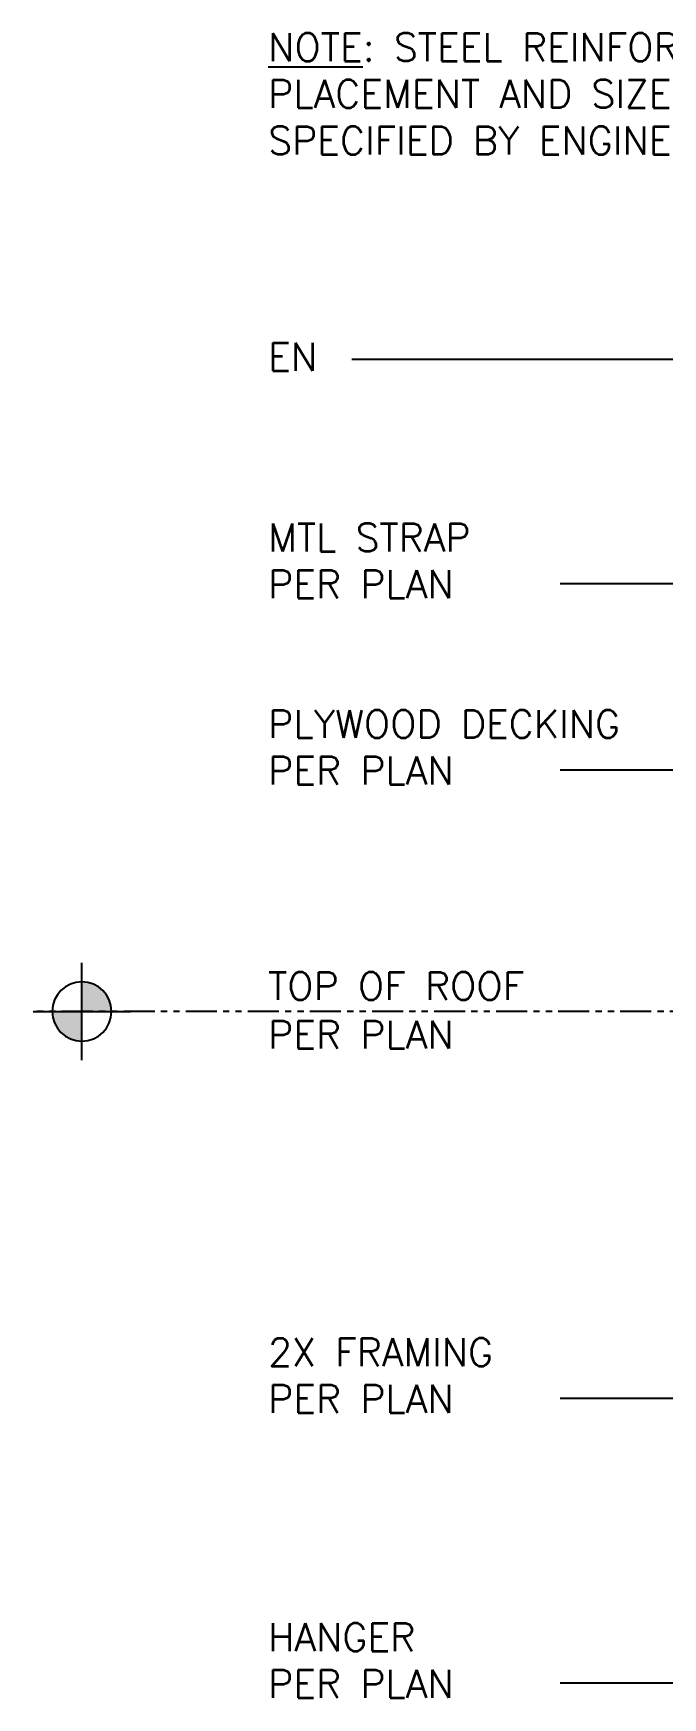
# Model space of a CAD drawing. Header units: inches. Extents: x 180 to 318, y -81 to 49.
# Drawn here: x 179.5 to 204.9, y -18 to 49.1 of the extents above; entities that cross this region are included whole.
import ezdxf

# ---------------------------------------------------------------- set-up
doc = ezdxf.new("R2010")
doc.units = ezdxf.units.IN
doc.header["$MEASUREMENT"] = 0
doc.linetypes.add('PHANTOM', pattern=[2.5, 1.25, -0.25, 0.25, -0.25, 0.25, -0.25])
for name, color, linetype in [('A-NOTE-SYMBOL', 7, 'Continuous'), ('A-SEC-DTL', 3, 'Continuous'), ('LAYER 7', 7, 'Continuous'), ('LAYER 8', 8, 'Continuous')]:
    doc.layers.add(name, color=color, linetype=linetype)
doc.styles.add('NOTES', font='simplex.shx', dxfattribs={"height": 1})
doc.dimstyles.new('DIM-16', dxfattribs={"dimscale": 16, "dimtxt": 0.09375, "dimasz": 0.125, "dimexe": 0.1875, "dimexo": 0.0625, "dimgap": 0.0625, "dimtad": 0, "dimtih": 1, "dimtoh": 1, "dimdec": 4, "dimzin": 3, "dimdsep": 46, "dimlunit": 4, "dimtxsty": 'NOTES', "dimcen": 0.0625, "dimclrt": 4, "dimadec": 0, "dimazin": 0, "dimtfac": 1, "dimtdec": 4, "dimtofl": 0, "dimtmove": 0, "dimatfit": 3, "dimfxl": 1, "dimfrac": 2, "dimtolj": 1, "dimtzin": 0, "dimarcsym": 0})

# ---------------------------------------------------------------- blocks, each defined once
blk = doc.blocks.new('ELEVATION-MARK')
at = {"layer": 'A-NOTE-SYMBOL'}
h = blk.add_hatch(color=256, dxfattribs=at)
h.paths.add_polyline_path([(0, 0), (0, 0.1136, 0.414214), (-0.1136, 0)])
h.paths.add_polyline_path([(0, -0.1136, 0.414214), (0.1136, 0), (0, 0)])
for p, q in [((0, -0.1865), (0, 0.1865)), ((0.1865, 0), (-0.1865, 0))]:
    blk.add_line(p, q, dxfattribs=at)
at = {"layer": 'A-NOTE-SYMBOL', "color": 3}
blk.add_circle((0, 0), 0.1136, dxfattribs=at)

msp = doc.modelspace()

# ---------------------------------------------------------------- linework, layer by layer
at = {"layer": 'A-SEC-DTL', "color": 5, "linetype": 'PHANTOM'}
msp.add_line((241.937, 9.69), (179.545, 9.69), dxfattribs=at)

# ---------------------------------------------------------------- block references
at = {"layer": 'A-SEC-DTL', "xscale": -10.5, "yscale": 10.5, "zscale": 10.5}
msp.add_blockref('ELEVATION-MARK', (181.504, 9.69), dxfattribs=at)

# ---------------------------------------------------------------- texts
at = {"layer": 'LAYER 7', "char_height": 1.125, "width": 28.91138, "attachment_point": 1, "style": 'NOTES'}
for s, insert in [('\\A1;{\\LNOTE}: STEEL REINFORCEMENT\\PPLACEMENT AND SIZE AS \\PSPECIFIED BY ENGINEER', (189.002, 49.094)), ('\\A1;EN', (189.002, 36.628)), ('\\A1;MTL STRAP\\PPER PLAN', (189.002, 29.342)), ('\\A1;PLYWOOD DECKING\\PPER PLAN', (189.002, 21.833)), ('TOP OF ROOF', (189.002, 11.278)), ('PER PLAN', (189.002, 9.318)), ('\\A1;2X FRAMING\\PPER PLAN', (189.002, -3.478)), ('\\A1;HANGER\\PPER PLAN', (189.002, -14.955))]:
    msp.add_mtext(s, dxfattribs=dict(at, insert=insert))

# ---------------------------------------------------------------- leaders
at = {"layer": 'LAYER 8'}
for points in [[(241, 9.94), (217.544, 35.948), (192.373, 35.948)], [(223.937, 9.69), (217.544, 26.922), (200.761, 26.922)], [(218.052, 9.69), (214.445, 19.413), (200.761, 19.413)], [(225.522, 3.44), (217.544, -5.898), (200.761, -5.898)], [(237.937, 3.44), (217.544, -17.374), (200.761, -17.374)]]:
    msp.add_leader(points, dimstyle='DIM-16', dxfattribs=at)

doc.saveas('drawing.dxf')
